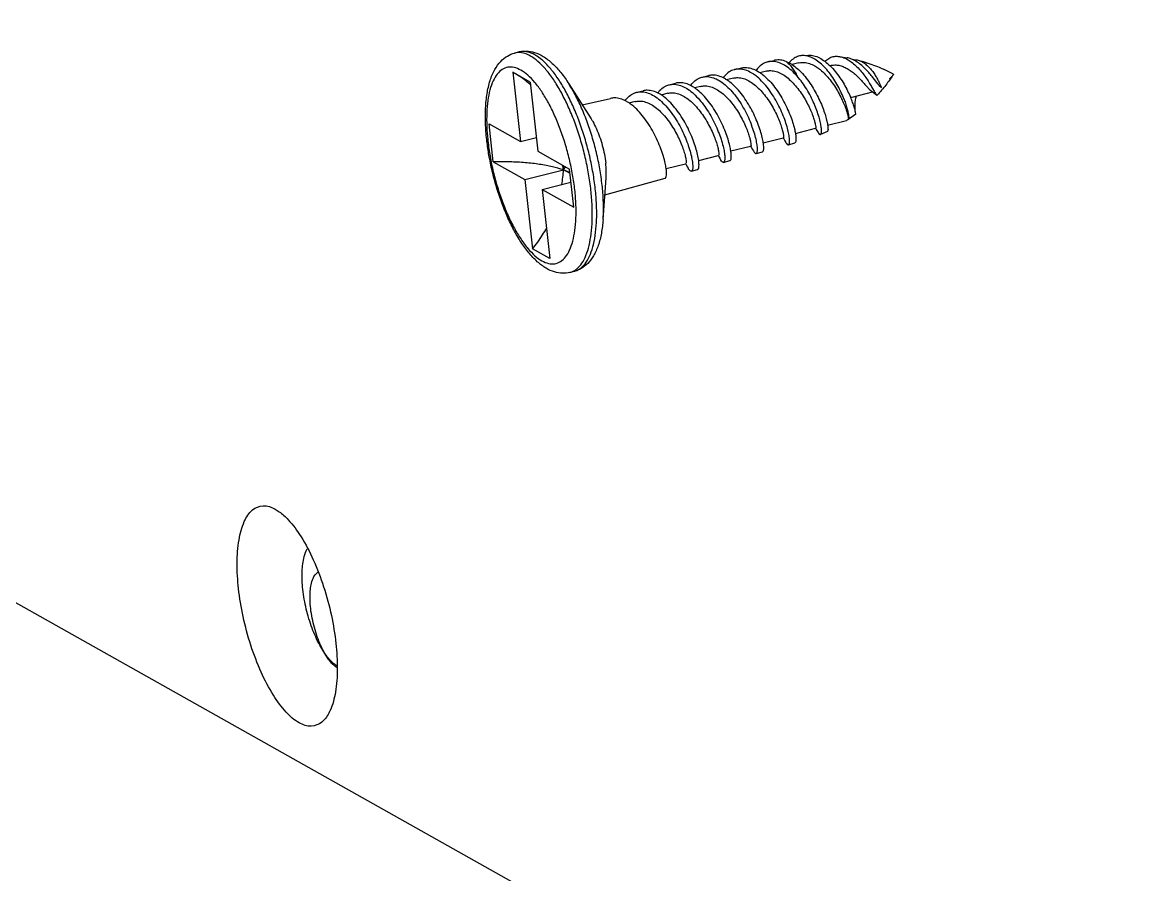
# Model space of a CAD drawing. Header units: millimetres. Extents: x 0 to 6709, y 0 to 2428.
# Drawn here: x 1195.85 to 1223.47, y 2046.23 to 2067.32 of the extents above; entities that cross this region are included whole.
import ezdxf

# ---------------------------------------------------------------- set-up
doc = ezdxf.new("R2010")
doc.units = ezdxf.units.MM
doc.layers.add('02___PRT_ALL_AXES', color=7, linetype='Continuous')

msp = doc.modelspace()

# ---------------------------------------------------------------- linework, layer by layer
at = {"color": 7, "linetype": 'Continuous'}
for p, q in [((1214.272782198686, 2066.114696693601), (1214.113607896763, 2066.074570715942)), ((1215.079730427302, 2066.318118890262), (1214.910912070505, 2066.275561759223)), ((1215.880609168447, 2066.255718402923), (1215.849111072939, 2066.247778103843)), ((1217.335704043364, 2066.080237331482), (1217.193009937082, 2066.155355812181)), ((1213.458125517101, 2065.942089180044), (1213.287423369302, 2065.899057168062)), ((1217.039514209022, 2065.791602950661), (1216.918498799541, 2065.948820139403)), ((1217.421136684281, 2066.040314109321), (1217.335704043364, 2066.080237331482)), ((1217.422311370779, 2066.039948067382), (1217.418567240596, 2066.034187012101)), ((1211.836516672441, 2065.566058517323), (1211.667226383639, 2065.523382417761)), ((1212.651177288486, 2065.738666983383), (1212.493023479825, 2065.698798262003)), ((1216.393678091504, 2065.474623566841), (1216.902110429984, 2065.602793404481)), ((1216.867895987359, 2065.627921705764), (1216.927768115523, 2065.583949489923)), ((1216.888146355801, 2065.711020983303), (1216.941106516586, 2065.615609599323)), ((1216.927768115523, 2065.583949489923), (1216.998510547057, 2065.525141550643)), ((1217.04568717356, 2065.783883834782), (1217.039514209022, 2065.791602950661)), ((1217.060409181207, 2065.765974025542), (1217.04568717356, 2065.783883834782)), ((1217.060813137725, 2065.766352094382), (1217.121899782121, 2065.707024925763)), ((1217.077014522643, 2065.812792598401), (1217.121899782121, 2065.707024925763)), ((1211.029568441279, 2065.362636320662), (1210.872721551526, 2065.323097057604)), ((1216.351275163864, 2065.479957264584), (1216.376819903222, 2065.473096562022)), ((1216.360453809468, 2065.461370639323), (1216.355034595, 2065.474070395481)), ((1216.376819903222, 2065.473096562022), (1216.39363642534, 2065.474791435441)), ((1216.480513157863, 2065.097827492904), (1216.475006620743, 2065.125002264562)), ((1216.487742282343, 2065.048801291743), (1216.480513157863, 2065.097827492904)), ((1215.790961516899, 2064.776374772844), (1216.254715100442, 2064.893281618022)), ((1216.289708710917, 2064.908879486244), (1216.254708539623, 2064.893307795261)), ((1216.303474677801, 2064.919299084404), (1216.289713310858, 2064.908872503784)), ((1214.197398473401, 2064.341898324043), (1214.686217985983, 2064.465123998343)), ((1214.686217985983, 2064.465123998343), (1214.702756484783, 2064.439268373144)), ((1214.992128590822, 2064.574998348062), (1215.487388763622, 2064.699847636084)), ((1207.355617526564, 2064.380530898543), (1207.351249742563, 2064.418833996942)), ((1207.376502369227, 2064.420733434341), (1207.380443476404, 2064.384053693124)), ((1213.392753575203, 2064.139056771382), (1213.879258639785, 2064.261699000062)), ((1213.879258639785, 2064.261699000062), (1213.897956230024, 2064.232425053022)), ((1212.597937626104, 2063.905935068462), (1213.077732912383, 2064.026885840023)), ((1213.077732912383, 2064.026885840023), (1213.089416193566, 2064.008276260784)), ((1211.793319039761, 2063.703100147743), (1212.270770124481, 2063.823459973064)), ((1212.270770124481, 2063.823459973064), (1212.284503089142, 2063.801555419463)), ((1203.446152866463, 2051.547117870981), (1203.355476494596, 2051.685881487283))]:
    msp.add_line(p, q, dxfattribs=at)
for points in [[(1216.47493739558, 2065.124987776404), (1216.47124919366, 2065.174710851961), (1216.470280054122, 2065.250736988961), (1216.475713904061, 2065.345284691664), (1216.490416930277, 2065.450014880982), (1216.503077877782, 2065.502201972444)], [(1214.702756484783, 2064.439268373144), (1214.73399551552, 2064.388529381402), (1214.756341218863, 2064.350923998143)], [(1215.487388763622, 2064.699847636084), (1215.507164555924, 2064.669566474902), (1215.539087893137, 2064.618731527042), (1215.55320633582, 2064.595545579003)], [(1213.897956230024, 2064.232425053022), (1213.930802080003, 2064.178865241423), (1213.954673386079, 2064.138454011601)], [(1213.089416193566, 2064.008276260784), (1213.119088364337, 2063.959286407022), (1213.140440594938, 2063.922832215263)], [(1212.284503089142, 2063.801555419463), (1212.31569971458, 2063.749857214501), (1212.338538210942, 2063.710647320862)]]:
    msp.add_lwpolyline(points, dxfattribs=at)
for points, start_tangent, end_tangent in [([(1207.351249742563, 2064.418833996942), (1207.321314816401, 2064.820254095803), (1207.323357867944, 2065.202369496161), (1207.359964792444, 2065.558491171521), (1207.435088645239, 2065.881107333502), (1207.551065045243, 2066.154597693301), (1207.696939173105, 2066.355885164741), (1207.861884647123, 2066.488600373021), (1208.040767931723, 2066.562568525822)], (-0.110090316153588, 0.9939215875959245), (0.9696641726926328, 0.2444409789628412)), ([(1209.93007230144, 2063.170634321643), (1209.872996012245, 2063.571996358643), (1209.790279936876, 2063.979512947724), (1209.683771821221, 2064.384080792381), (1209.555850756262, 2064.776662859644), (1209.409374394397, 2065.148489103543), (1209.247614776346, 2065.491253551361), (1209.074185252744, 2065.797299581383), (1208.892960286264, 2066.059790120664), (1208.707987727584, 2066.272862209122), (1208.523399554726, 2066.431756023923), (1208.343319338304, 2066.532921915061), (1208.171769780465, 2066.574099998823), (1208.040782107457, 2066.562511652684)], (-0.110090316496656, 0.9939215875579251), (-0.9703061065794958, -0.2418802586705668)), ([(1208.150073616083, 2066.590123207823), (1208.334765862901, 2066.610069175042), (1208.5348120465, 2066.576215689283), (1208.749975758926, 2066.478360761801), (1208.973974785143, 2066.307884094882), (1209.18735505434, 2066.077365201083), (1209.383913022919, 2065.801283383422)], (0.9696641724926085, 0.2444409797563106), (0.5365447712430045, -0.8438718554684664)), ([(1210.0393779858, 2063.198189003642), (1209.982301686448, 2063.599551101604), (1209.899585621237, 2064.007067627183), (1209.793077823082, 2064.411634392342), (1209.66515711626, 2064.804215662041), (1209.518681137941, 2065.176041326822), (1209.356921710381, 2065.518805812744), (1209.18348993634, 2065.824855866122), (1209.002264875884, 2066.087346222523), (1208.817292959824, 2066.300417345783), (1208.632704891099, 2066.459310954842), (1208.452625223321, 2066.560476515782), (1208.281075985522, 2066.601654645263), (1208.1500878858, 2066.590066365163)], (-0.1100903162877631, 0.9939215875810629), (-0.9703061458944071, -0.241880100958185)), ([(1214.763483739503, 2066.353556444483), (1214.62285437382, 2066.389500708383), (1214.487253275963, 2066.385341897803), (1214.470115106023, 2066.381729822222)], (-0.9321673941553015, 0.3620275531968731), (-0.9739331231798215, -0.2268353402210483)), ([(1215.145247271119, 2066.498042655381), (1215.04802652322, 2066.476712131622), (1214.933895722783, 2066.414564435243), (1214.834668618723, 2066.317234322563)], (-0.9957585466253038, -0.09200498259693783), (-0.6275222947470371, -0.7785985933685039)), ([(1215.303834022781, 2066.483278432943), (1215.172413617607, 2066.499639754044), (1215.145247271119, 2066.498042655381)], (-0.9664783447259896, 0.2567481434708168), (-0.9957585458225409, -0.09200499128514121)), ([(1216.198636830582, 2065.414885055381), (1216.12917642086, 2065.579609983741), (1216.043337598379, 2065.750597541182), (1215.942519291, 2065.919902277501), (1215.828796658405, 2066.079591135163), (1215.704807355958, 2066.222119082264), (1215.573655830101, 2066.340622634943), (1215.438789881898, 2066.429217448862), (1215.303834022781, 2066.483278432943)], (-0.358102334399078, 0.9336823432505998), (-0.9664783444105708, 0.25674814465815)), ([(1215.313220122882, 2066.509950302383), (1215.318667119858, 2066.510193906162), (1215.4504473008, 2066.495722581281), (1215.585953712545, 2066.444078452922), (1215.721529776159, 2066.358555657243), (1215.853537406483, 2066.243934761262), (1215.978533890042, 2066.106272443243), (1216.093446393259, 2065.952607066041), (1216.195694502205, 2065.790655675442), (1216.283307093037, 2065.628476182683), (1216.355034595, 2065.474070395481)], (0.9986846443480913, 0.0512735910906028), (0.3947518222794192, -0.9187877876893434)), ([(1215.721696517003, 2066.358859967022), (1215.767129324284, 2066.397929670444), (1215.871954255601, 2066.456803327143), (1215.985602108057, 2066.481650320884), (1216.071162104586, 2066.478555076883)], (0.7188819574545102, 0.6951321681855702), (0.9910916264782413, -0.1331817852587742)), ([(1216.071162104586, 2066.478555076883), (1216.103385949203, 2066.473091262562), (1216.223308279843, 2066.433682164343), (1216.255487092801, 2066.418262586343)], (0.9910916269221456, -0.1331817819553968), (0.8908240587778425, -0.4543484305052357)), ([(1216.255487092801, 2066.418262586343), (1216.344301687839, 2066.365505000722), (1216.461561783524, 2066.273483178162), (1216.569876524978, 2066.165824559343), (1216.667491221802, 2066.049419077142), (1216.754803096964, 2065.928615381743), (1216.828755920864, 2065.812976169282), (1216.888146355801, 2065.711020983303)], (0.890824055542665, -0.4543484368483279), (0.4898865779255311, -0.8717861783536217)), ([(1216.431878617079, 2066.390981825562), (1216.406681316703, 2066.402964979141), (1216.289972685505, 2066.442707701284), (1216.271508015803, 2066.446490980483)], (-0.8949127636388091, 0.4462411292970976), (-0.9832153629650517, 0.1824487600108636)), ([(1216.430606727323, 2066.392792147062), (1216.497262235361, 2066.394116269385), (1216.547529843747, 2066.385095657502)], (0.9902984237604506, 0.1389569426029778), (0.967777037010793, -0.2518086706898917)), ([(1216.918498799541, 2065.948820139403), (1216.911004326337, 2065.958345091143), (1216.829253298581, 2066.057700160402), (1216.73658400716, 2066.158566245183), (1216.632901948842, 2066.255186849501), (1216.521410261741, 2066.339137532503), (1216.431878617079, 2066.390981825562)], (-0.617158413459362, 0.786838924238197), (-0.8949127600105509, 0.4462411365733759)), ([(1216.547529843747, 2066.385095657502), (1216.589234131681, 2066.371580144783), (1216.679252051721, 2066.324874012644), (1216.767569238562, 2066.256492409504), (1216.849832972943, 2066.172378107321), (1216.922391186979, 2066.080489093743), (1216.985115564961, 2065.985649621243), (1217.03670884506, 2065.894549442761), (1217.077014522643, 2065.812792598401)], (0.9677770343938107, -0.2518086807477476), (0.4187876665324649, -0.9080841868242685)), ([(1209.531996384359, 2063.175349194104), (1209.477944772881, 2063.551439381721), (1209.398684349742, 2063.933569816341), (1209.296205812004, 2064.311936087803), (1209.173039439078, 2064.677188631362), (1209.032217914779, 2065.020335493962), (1208.877209520202, 2065.332925468223), (1208.711831948998, 2065.607259699844), (1208.540158957317, 2065.836580572161), (1208.366427950963, 2066.015232236701), (1208.194914773537, 2066.138825045142), (1208.029836302581, 2066.204323352044), (1207.875251958461, 2066.210113231242), (1207.734968246137, 2066.156043882942), (1207.612448859481, 2066.043444948882), (1207.510711702018, 2065.875089903322), (1207.43226248376, 2065.655125308962), (1207.379033339524, 2065.388968427003), (1207.352335300465, 2065.083171121403), (1207.352825782081, 2064.745292851261), (1207.376502369227, 2064.420733434341)], (-0.1100903163398171, 0.9939215875752971), (0.1035510930997141, -0.9946241355999031)), ([(1213.4959363127, 2066.155833482044), (1213.4776746398, 2066.151180006462), (1213.353366295583, 2066.094091906263), (1213.242744515302, 2065.997023291662), (1213.204058105506, 2065.949314276082)], (-0.9743809093064804, -0.2249040763949752), (-0.5962433914920521, -0.8028037232736627)), ([(1213.958065418921, 2066.037776608684), (1213.901300251784, 2066.073644685282), (1213.755152720858, 2066.140165095803), (1213.612727460882, 2066.166553478382), (1213.4959363127, 2066.155833482044)], (-0.8268050888100048, 0.5624885288767054), (-0.9743809091496671, -0.2249040770743566)), ([(1213.657076795602, 2066.193175891482), (1213.750413736185, 2066.204266885305), (1213.888131733542, 2066.185858855062), (1214.0300649117, 2066.128911597863), (1214.115570128046, 2066.077477466542)], (0.9743816362879264, 0.2249009267763547), (0.8288253556718838, -0.559507399232017)), ([(1214.312969273504, 2066.345289072142), (1214.205914692082, 2066.304684167324), (1214.09204119364, 2066.219997059581), (1214.018404975666, 2066.134502399484)], (-0.9738918192649821, -0.227012608391568), (-0.5894521338224714, -0.8078033064627398)), ([(1214.272790628938, 2066.114663132583), (1214.354777963062, 2066.126741289781), (1214.4819954785, 2066.114695278822), (1214.612894274361, 2066.068077983182), (1214.744099655845, 2065.989602844222), (1214.872232056421, 2065.883367008943), (1214.994054548364, 2065.754668991003), (1215.106613802543, 2065.609774355722), (1215.207368269564, 2065.455639777021), (1215.294298088078, 2065.299607627821), (1215.365991935041, 2065.149084497323), (1215.421707081421, 2065.011217719462), (1215.4614001237, 2064.892584055284), (1215.485727090543, 2064.798904044523), (1215.496013038982, 2064.734794495324), (1215.494192501604, 2064.703569754623), (1215.491707637384, 2064.703564745741)], (0.969862471191485, 0.2436530052643429), (-0.9920907008251864, 0.1255230709319642)), ([(1215.039092982546, 2065.986555624002), (1214.900088117045, 2066.127909969182), (1214.756199672281, 2066.239188763642), (1214.611146274301, 2066.315345413463), (1214.468688090843, 2066.352754236283), (1214.332473748081, 2066.349345688363), (1214.312969273504, 2066.345289072142)], (-0.6592528149473154, 0.7519213562494689), (-0.9738918190559307, -0.2270126092884057)), ([(1214.763483739503, 2066.353556444483), (1214.899940901183, 2066.283777074261), (1214.911453136223, 2066.276392428123)], (0.932167396827755, -0.3620275463157011), (0.837921592248539, -0.5457906239975852)), ([(1214.763483739503, 2066.353556444483), (1214.83400886896, 2066.291079597124), (1214.904531786082, 2066.207730795064), (1214.97342357108, 2066.105435205902), (1215.039092982546, 2065.986555624002)], (0.8053162588800903, -0.5928454462871209), (0.449487234470617, -0.8932867546582993)), ([(1214.911453136223, 2066.276392428123), (1215.035640291966, 2066.182164092321), (1215.167333455045, 2066.053049885224), (1215.291939659984, 2065.901811597403), (1215.406670601458, 2065.734647372423), (1215.509112268564, 2065.558369812861), (1215.597328117017, 2065.380140997364), (1215.669944809482, 2065.207179052202), (1215.726213891767, 2065.046447590583), (1215.766011830967, 2064.904460216443), (1215.789869763941, 2064.78697610038), (1215.791268714662, 2064.776413469741)], (0.8379215931301942, -0.5457906226440292), (0.1249844451448649, -0.9921587012528945)), ([(1215.079731097861, 2066.318116241044), (1215.087831389, 2066.320073112922), (1215.211921277981, 2066.329608239903), (1215.341715171302, 2066.303278488142), (1215.47385848842, 2066.242937539482), (1215.570152895781, 2066.179045343162)], (0.9695299087816496, 0.2449729698922848), (0.8002225258796717, -0.5997031841459224)), ([(1215.570152895781, 2066.179045343162), (1215.604901472465, 2066.151934917321), (1215.73145166132, 2066.034964412122), (1215.850323409862, 2065.897853586521), (1215.958677922639, 2065.747303763163), (1216.054147632641, 2065.590592136021), (1216.134939462421, 2065.435249218363), (1216.199912471924, 2065.288725940163), (1216.248626529939, 2065.1580651042), (1216.281359959519, 2065.049591686402), (1216.299095402844, 2064.968635602443), (1216.303474677801, 2064.919299084404)], (0.8002225271280246, -0.5997031824801651), (-0.04918623248208871, -0.9987896247630019)), ([(1215.880613692186, 2066.255700488302), (1215.913891977166, 2066.262606181881), (1216.017047798277, 2066.266416133623), (1216.121918015264, 2066.246348845843), (1216.225996062125, 2066.205468328162), (1216.326955596045, 2066.147684209544), (1216.422759074741, 2066.077513537082), (1216.511747121296, 2065.999821022922), (1216.592704708937, 2065.919551823545), (1216.664901501297, 2065.841471052601), (1216.728105040123, 2065.769923413123), (1216.782566947959, 2065.708624996221), (1216.828983786801, 2065.660497302282), (1216.867897610422, 2065.627924040024)], (0.9695445175767811, 0.2449151453806131), (0.8208790152009569, -0.5711021295729053)), ([(1212.495143683862, 2065.701954946062), (1212.416076478521, 2065.749726506603), (1212.272492401958, 2065.808567216962), (1212.133040305964, 2065.828338559184), (1212.03556515166, 2065.817165376042)], (-0.8301339202042947, 0.5575640541913097), (-0.974441814811035, -0.2246400443994279)), ([(1212.396152528019, 2065.758798627141), (1212.426727186199, 2065.797630045541), (1212.533061299162, 2065.896851137422), (1212.655107928318, 2065.959151797682), (1212.691460062882, 2065.969259941043)], (0.592055488296452, 0.8058972011231021), (0.9744373601188487, 0.2246593670528984)), ([(1212.691460062882, 2065.969259941043), (1212.788209460444, 2065.980401793282), (1212.926619234424, 2065.961002266422), (1213.069110709659, 2065.902989938962), (1213.214940204643, 2065.807009681341), (1213.357827902096, 2065.678024874542), (1213.491740189523, 2065.524682156081), (1213.616060982278, 2065.351334943723), (1213.7299384101, 2065.161557459422), (1213.828660846639, 2064.966113557703), (1213.909003114206, 2064.776651602362)], (0.9744373595531874, 0.2246593695063978), (0.3601821379777931, -0.9328820008349106)), ([(1213.289394074027, 2065.902124972441), (1213.227012745899, 2065.938862013521), (1213.083428989384, 2065.997448017763), (1212.944097685622, 2066.016806137543), (1212.848430808126, 2066.005661290641)], (-0.8413598646667868, 0.5404753261046116), (-0.9743877136536356, -0.2248745950098422)), ([(1214.063979489541, 2064.816796703682), (1213.983063502021, 2065.007107671801), (1213.885556800918, 2065.199774215602), (1213.772592594543, 2065.387977852402), (1213.647309073205, 2065.562583952264), (1213.512514432959, 2065.716597718403), (1213.3713964043, 2065.843726935824), (1213.289394074027, 2065.902124972441)], (-0.3608658771107953, 0.9326177237952625), (-0.8413598642947528, 0.5404753266837584)), ([(1213.458126746462, 2065.942084295622), (1213.572569692582, 2065.954484687381), (1213.704513218379, 2065.932454358062), (1213.83946071582, 2065.874713592164), (1213.973837216183, 2065.784498314122), (1214.104101669903, 2065.666469329961), (1214.226903100703, 2065.526503201463), (1214.339228004328, 2065.371429978462), (1214.438532481859, 2065.208729511382), (1214.522853334305, 2065.046199813582), (1214.5908932541, 2064.891612220801), (1214.642076443577, 2064.752368554664), (1214.676572234379, 2064.635175451482), (1214.695285788521, 2064.545750143921), (1214.6998163408, 2064.488570654521), (1214.692384920558, 2064.466681264723), (1214.692237013822, 2064.466649545202)], (0.96983978689367, 0.2437432824880321), (-0.9824259087626809, -0.186652976916578)), ([(1214.818661150102, 2064.296141692163), (1214.83503097512, 2064.309001785823), (1214.847160605424, 2064.364397478943), (1214.844183745745, 2064.457644582264), (1214.824108690643, 2064.584486040541), (1214.785634106682, 2064.739300394362), (1214.728205748086, 2064.915322600104), (1214.652029725681, 2065.104945784482), (1214.558070535904, 2065.300001800262), (1214.448018266799, 2065.492085236263), (1214.324217219002, 2065.672906048103), (1214.189559375541, 2065.834639516863), (1214.047371735107, 2065.970227079062), (1213.958065418921, 2066.037776608684)], (0.9211242983998569, 0.3892685793862276), (-0.8268050892152204, 0.5624885282810765)), ([(1214.115570128046, 2066.077477466542), (1214.172714923583, 2066.036124305663), (1214.312533366321, 2065.911580831103), (1214.446083807883, 2065.760590609842), (1214.570193285342, 2065.589454376041), (1214.682053038765, 2065.405233449083), (1214.779307083527, 2065.215517445482), (1214.860166535722, 2065.028105539383), (1214.92348632018, 2064.850680009042), (1214.968796783281, 2064.690525145203), (1214.992972322938, 2064.575140565203)], (0.8288253565991944, -0.5595073978583466), (0.1662110618403848, -0.9860902001956474)), ([(1215.611937414704, 2064.547667241943), (1215.628652987065, 2064.569767223144), (1215.637050348983, 2064.627276041323), (1215.632164758042, 2064.716881216442), (1215.612352831698, 2064.835059560222), (1215.576521834025, 2064.977186718183), (1215.524172624524, 2065.137718807584), (1215.455427339106, 2065.310382625321), (1215.370993060425, 2065.488490356482), (1215.272162122704, 2065.665108664662), (1215.160764771202, 2065.833331292402), (1215.039092982546, 2065.986555624002)], (0.9030264986580959, 0.4295848492688027), (-0.659252814923086, 0.7519213562707122)), ([(1217.418565157803, 2066.034188368463), (1217.402650434744, 2066.010487077285), (1217.378208802141, 2065.978926835603), (1217.347920595, 2065.949013113363), (1217.311789140718, 2065.924995569321)], (-0.5461848689679987, -0.8376646637589593), (-0.8905882646975454, -0.4548104470908896)), ([(1210.208240111884, 2063.295511646184), (1210.151008539784, 2063.693633890322), (1210.067174917758, 2064.097689411901), (1209.958803920382, 2064.497727575503), (1209.828563106444, 2064.883901281184), (1209.679660511183, 2065.246698396584), (1209.515760605305, 2065.577190062242), (1209.383917699068, 2065.801286357764)], (-0.1100903161071342, 0.9939215876010699), (-0.5366576124512491, 0.8438000989559821)), ([(1210.773898736721, 2065.383123475523), (1210.801150841218, 2065.417798628421), (1210.909334765065, 2065.519559539964), (1211.033610625223, 2065.583166207261), (1211.069893753063, 2065.593238229283)], (0.5944100982986643, 0.8041620701329877), (0.974454803863413, 0.224583693146937)), ([(1211.069893753063, 2065.593238229283), (1211.169164471461, 2065.604454859124), (1211.31007559172, 2065.583949538184), (1211.455355125903, 2065.523671327523), (1211.603942938965, 2065.424350124082), (1211.749396785724, 2065.291178660682), (1211.885549853521, 2065.133117810943), (1212.012003380137, 2064.954302976803), (1212.127641320063, 2064.758656113843), (1212.22765139182, 2064.557279018503), (1212.308775344385, 2064.362128382643)], (0.9744548045217692, 0.2245836902903693), (0.3533268535676419, -0.9354999382939532)), ([(1211.669174657627, 2065.526429058862), (1211.612658959124, 2065.559855484262), (1211.468323530238, 2065.619985074443), (1211.326713742341, 2065.640863452803), (1211.22687241548, 2065.629640031002)], (-0.8424690493872758, 0.5387447455191559), (-0.974422411320546, -0.2247241961077021)), ([(1211.581783542084, 2065.573559665641), (1211.607842453641, 2065.606444618923), (1211.715214829697, 2065.706944085185), (1211.838462121939, 2065.769824464884), (1211.874436561042, 2065.779802550083)], (0.5985322292449257, 0.8010987270961677), (0.974449472305404, 0.2246068251939819)), ([(1211.836523901287, 2065.566029698482), (1211.932519845943, 2065.578616378923), (1212.066470515305, 2065.561349486863), (1212.204117044677, 2065.506685179123), (1212.341763904262, 2065.417724653464), (1212.475724238322, 2065.299075002524), (1212.602482547163, 2065.156642386703), (1212.71884938326, 2064.997368359302), (1212.822101325599, 2064.828921147302), (1212.910100034542, 2064.659355563143), (1212.981385233603, 2064.496756693523), (1213.035237523663, 2064.348883067503), (1213.071708375277, 2064.222825105242), (1213.091616024061, 2064.124693848622), (1213.096507545904, 2064.059353631321), (1213.088588859684, 2064.030210435862), (1213.086279359597, 2064.03011145968)], (0.9699379126296327, 0.2433525131238035), (-0.9942252879741118, 0.1073129850148361)), ([(1211.874436561042, 2065.779802550083), (1211.972824444021, 2065.790981679364), (1212.112456374563, 2065.770931338464), (1212.256397036641, 2065.711667911142), (1212.403605012487, 2065.613919384263), (1212.547720406242, 2065.482802714821), (1212.682652640827, 2065.327147730222), (1212.808024483043, 2065.151031861982), (1212.922738889117, 2064.958338886941), (1213.022047539883, 2064.759999964341), (1213.102727198182, 2064.567793780303)], (0.9744494721329551, 0.2246068259421455), (0.3566821574670412, -0.9342257963386885)), ([(1213.261742226861, 2064.608985054281), (1213.181038636679, 2064.800847436623), (1213.081745467223, 2064.998767419242), (1212.967117494803, 2065.190950141303), (1212.841915685263, 2065.366497463563), (1212.707010806482, 2065.521800660703), (1212.563031752304, 2065.652462489803), (1212.495143683862, 2065.701954946062)], (-0.3573649295410979, 0.9339648318507964), (-0.8301339206631626, 0.5575640535081204)), ([(1212.651186363904, 2065.738630851883), (1212.735252334963, 2065.750836423103), (1212.865258003325, 2065.737721188982), (1212.999078030321, 2065.688732125162), (1213.133210121721, 2065.606686277062), (1213.264146857562, 2065.495836773083), (1213.388528813522, 2065.361683663183), (1213.503290857299, 2065.210730807863), (1213.605795214143, 2065.050199518564), (1213.693945586487, 2064.887711593603), (1213.766277329045, 2064.730955625682), (1213.822019856621, 2064.587351218963), (1213.861128561739, 2064.463725766444), (1213.884285007685, 2064.366017861783), (1213.892865379146, 2064.299020258921), (1213.888878711981, 2064.266173464064), (1213.88548533548, 2064.265919657104)], (0.9698769181931639, 0.2435954916580575), (-0.9974008191210859, 0.07205280019948393)), ([(1216.941106516586, 2065.615609599323), (1216.971962240999, 2065.560986713903), (1216.997288123801, 2065.526261677942), (1216.998657160942, 2065.525377346461)], (0.5060653828686401, -0.8624951178192354), (0.8492374835643512, -0.5280110761236818)), ([(1217.121899782121, 2065.707024925763), (1217.09795589046, 2065.725605107042), (1217.070747796542, 2065.753946993462), (1217.060409181207, 2065.765974025542)], (-0.8570765355852454, 0.5151891032904263), (-0.6441531437914125, 0.7648965468242355)), ([(1210.874897323143, 2065.326352278422), (1210.802325550585, 2065.370402855802), (1210.655952668321, 2065.431511842044), (1210.513999553704, 2065.452390802062), (1210.413998879945, 2065.441143679524)], (-0.8313866911434323, 0.5556943132600651), (-0.97445927021859, -0.224564313026476)), ([(1211.66151445704, 2064.194461834564), (1211.58002950698, 2064.392010146603), (1211.479449438908, 2064.595861135904), (1211.363061650338, 2064.793912324762), (1211.235727373643, 2064.974927632022), (1211.098583081004, 2065.134947400882), (1210.952038896061, 2065.269796153281), (1210.874897323143, 2065.326352278422)], (-0.3506560555716525, 0.9365043142938158), (-0.8313866918759469, 0.5556943121641337)), ([(1211.029578172021, 2065.362597575502), (1211.115747100522, 2065.374929021502), (1211.248542458497, 2065.360734338181), (1211.385284300837, 2065.309363833863), (1211.522342698301, 2065.223738587281), (1211.656082400341, 2065.108268081622), (1211.783021549565, 2064.968654228263), (1211.899983299381, 2064.811639426722), (1212.004233791924, 2064.644709791062), (1212.093600453425, 2064.475766616122), (1212.166565511967, 2064.312780477783), (1212.22233071158, 2064.163443131041), (1212.26085046182, 2064.034832392583), (1212.282832048544, 2063.933104630582), (1212.289702979682, 2063.863228194261), (1212.283546964567, 2063.828769342683), (1212.279284392441, 2063.828210723024)], (0.9698917057875611, 0.2435366071959103), (-0.9996221733532754, 0.02748655199318872)), ([(1212.463751717181, 2064.402273483962), (1212.382074268143, 2064.598255568504), (1212.28218335032, 2064.798846681162), (1212.167713647848, 2064.992193028022), (1212.042167683541, 2065.169671918682), (1211.905310555683, 2065.328495685362), (1211.760064658718, 2065.461328975702), (1211.669174657627, 2065.526429058862)], (-0.3539748530245598, 0.9352549403377891), (-0.8424690486758952, 0.5387447466315862)), ([(1216.198636830582, 2065.414885055381), (1216.243491330659, 2065.287960356223), (1216.277045002442, 2065.172754289963), (1216.298845565901, 2065.075149448343), (1216.309513090922, 2064.999424570584), (1216.310532337042, 2064.947477110341), (1216.303474677801, 2064.919299084404)], (0.3581023338339586, -0.9336823434673445), (-0.5567461684359427, -0.8306826734270415)), ([(1216.475006620743, 2065.125002264562), (1216.473084135383, 2065.133848099042), (1216.448307867942, 2065.222858858282), (1216.408960252965, 2065.338957533881), (1216.360453809468, 2065.461370639323)], (-0.2048688814177003, 0.9787894264992141), (-0.3902085313296222, 0.9207265077522094)), ([(1216.998657160942, 2065.525377346461), (1217.014995822699, 2065.520903553021), (1217.019169944406, 2065.523211953283)], (0.8492374633052642, -0.5280111087078), (0.7496069790165384, 0.6618832049611919)), ([(1214.022516232364, 2064.077555601521), (1214.025112574645, 2064.078161620124), (1214.0458979509, 2064.110107367762), (1214.053094601486, 2064.181629175442), (1214.044360554946, 2064.289408804942), (1214.017982703199, 2064.428693161883), (1213.9729511321, 2064.593457432302), (1213.909003114206, 2064.776651602362)], (0.988790102731236, 0.1493121989013351), (-0.3601821393839649, 0.9328820002919931)), ([(1214.197857911147, 2064.341964582483), (1214.172795149485, 2064.470520281682), (1214.127675067002, 2064.634851985022), (1214.063979489541, 2064.816796703682)], (-0.1427411852927384, 0.9897600487093952), (-0.3608658742860591, 0.9326177248882621)), ([(1215.791268714662, 2064.776413469741), (1215.798953677704, 2064.698767915103), (1215.795017744496, 2064.643420611523), (1215.783289594221, 2064.624451632442)], (0.1249844505588716, -0.99215870057088), (-0.8442120200740313, -0.5360093890619114)), ([(1213.102727198182, 2064.567793780303), (1213.165542983146, 2064.385999612521), (1213.210686334563, 2064.219207647404), (1213.2371322583, 2064.077863627321), (1213.245919520379, 2063.969460961222), (1213.239229089262, 2063.895383476662), (1213.21874329584, 2063.859090745083), (1213.213229016803, 2063.857706170762)], (0.3566821587446378, -0.9342257958509094), (-0.9930808096241863, -0.1174329832550067)), ([(1213.393525224661, 2064.139173326903), (1213.36945791948, 2064.262435262241), (1213.324325586576, 2064.428380772362), (1213.261742226861, 2064.608985054281)], (-0.1493543226778855, 0.9887837409147817), (-0.3573649309914942, 0.9339648312958281)), ([(1214.992972322938, 2064.575140565203), (1214.996310840522, 2064.55429004556), (1215.006932516002, 2064.447691787844), (1215.002219314863, 2064.375284165322), (1214.984314804062, 2064.340309714062), (1214.978878373485, 2064.338968037802)], (0.1662110585140862, -0.9860902007563138), (-0.9945718813666291, -0.1040517793929733)), ([(1215.553013811442, 2064.595437032101), (1215.580926033997, 2064.558958659543), (1215.609099851166, 2064.546660492622), (1215.611937414704, 2064.547667241943)], (0.4909015764438131, -0.8712150378896012), (0.9030265050028353, 0.4295848359315823)), ([(1209.409637416482, 2061.132449160024), (1209.228128584678, 2061.112417300163), (1209.031824738022, 2061.144261836422), (1208.821916648821, 2061.236966974862), (1208.603511370625, 2061.398540857963), (1208.393069998261, 2061.619785680901), (1208.1985816674, 2061.885918664004), (1208.02035988516, 2062.188594502644), (1207.858656616999, 2062.521777049384), (1207.714617466425, 2062.879516318664), (1207.590025018124, 2063.255116746021), (1207.486736644563, 2063.641665190604), (1207.406588313622, 2064.031938700124), (1207.355617526564, 2064.380530898543)], (-0.9696641725799467, -0.244440979409851), (-0.1164936983779129, 0.9931914308119235)), ([(1207.380443476404, 2064.384053693124), (1207.434495087882, 2064.007963508044), (1207.513755511021, 2063.625833070882), (1207.616234048759, 2063.247466799423), (1207.739400421678, 2062.882214255862), (1207.880221945985, 2062.539067393262), (1208.035230340561, 2062.226477419001), (1208.200607911765, 2061.952143187384), (1208.372280903446, 2061.722822315063), (1208.5460119098, 2061.544170650523), (1208.717525087226, 2061.420577842082), (1208.882603558182, 2061.355079535182), (1209.037187902302, 2061.349289655982), (1209.177471614619, 2061.403359004284), (1209.299990998743, 2061.515957938342), (1209.401728158746, 2061.684312983902), (1209.480177377003, 2061.904277578262), (1209.533406521239, 2062.17043446022), (1209.560104557758, 2062.476231765821), (1209.559614078682, 2062.814110035963), (1209.531996384359, 2063.175349194104)], (0.1100903160708325, -0.993921587605091), (-0.1100903160708325, 0.993921587605091)), ([(1211.793882233958, 2063.703175735602), (1211.769533816821, 2063.836729519802), (1211.724542136422, 2064.008020462463), (1211.66151445704, 2064.194461834564)], (-0.1330190835187968, 0.9911134765604893), (-0.3506560562436741, 0.9365043140421904)), ([(1212.308775344385, 2064.362128382643), (1212.371647133806, 2064.177971031882), (1212.416699426221, 2064.008800316122), (1212.442860936005, 2063.865224042442), (1212.451147078938, 2063.754826742284), (1212.443755899921, 2063.679498630303), (1212.422357652141, 2063.642175659481), (1212.416381154058, 2063.640623394364)], (0.3533268533656634, -0.9354999383702379), (-0.9922381036680581, -0.1243525055204604)), ([(1212.597999909443, 2063.905943117721), (1212.597848073319, 2063.907113336363), (1212.57152439216, 2064.050567588441), (1212.526801903501, 2064.217955338501), (1212.463751717181, 2064.402273483962)], (-0.1281864175060664, 0.9917500906815993), (-0.3539748509988839, 0.9352549411044658)), ([(1214.178029017597, 2064.120068295264), (1214.181214307145, 2064.12079943426), (1214.201558178059, 2064.153646699022), (1214.208222741823, 2064.225773793783), (1214.199145246641, 2064.332766493182), (1214.197857911147, 2064.341964582483)], (0.9913349044986227, 0.1313586964106558), (-0.1427411865077139, 0.9897600485341738)), ([(1214.756535406946, 2064.351040071064), (1214.776367183383, 2064.321036262641), (1214.810396653041, 2064.294187540623), (1214.818661150102, 2064.296141692163)], (0.5130715085847899, -0.8583458668150782), (0.9211242982823182, 0.3892685796643582)), ([(1212.571944025565, 2063.682989095762), (1212.577801618625, 2063.684512188982), (1212.598869928022, 2063.721023058302), (1212.606284469964, 2063.796114122242), (1212.597999909443, 2063.905943117721)], (0.9921924082973801, 0.1247165783568687), (-0.1281864154952849, 0.9917500909414985)), ([(1213.213229016803, 2063.857706170762), (1213.187321801664, 2063.863914728323), (1213.148997860024, 2063.908701745684), (1213.141030621702, 2063.923153979924)], (-0.9930808096255153, -0.117432983243769), (-0.4787731685550202, 0.8779386385572663)), ([(1213.372817216799, 2063.901291351563), (1213.378628947621, 2063.902769486782), (1213.398727693306, 2063.939350173083), (1213.405092062081, 2064.013179611404), (1213.396060901579, 2064.121540497044), (1213.393525224661, 2064.139173326903)], (0.9933051667243642, 0.1155198933460511), (-0.1493543233015242, 0.988783740820582)), ([(1213.954679558281, 2064.138457184061), (1213.993622698583, 2064.087541301644), (1214.022516232364, 2064.077555601521)], (0.4569388933543039, -0.889498087541589), (0.9887901028236202, 0.1493121982895391)), ([(1211.766762913039, 2063.463597477141), (1211.772925938561, 2063.465224552883), (1211.795165375924, 2063.503139143044), (1211.803220165502, 2063.579497341861), (1211.795414234957, 2063.691328987643), (1211.793882233958, 2063.703175735602)], (0.991527537335558, 0.1298966616402582), (-0.1330190881649222, 0.9911134759369246)), ([(1212.416381154058, 2063.640623394364), (1212.389792007338, 2063.646540880623), (1212.350098274184, 2063.691691344044), (1212.339208306121, 2063.711018371681)], (-0.9922381049935788, -0.1243524949438154), (-0.4844197273862857, 0.8748357147024787)), ([(1209.511511678067, 2061.173286563742), (1209.581089931083, 2061.220843468884), (1209.705238765842, 2061.359715223143), (1209.807495150098, 2061.554160132702), (1209.885574910122, 2061.799834706122), (1209.937733866007, 2062.091250988924), (1209.962806851161, 2062.421898887442), (1209.96023383624, 2062.784392518564), (1209.93007230144, 2063.170634321643)], (0.8723789532772331, 0.4888301973885401), (-0.1100903162041672, 0.9939215875903223)), ([(1209.518928922562, 2061.160060707543), (1209.54712685448, 2061.168201567563), (1209.690395800864, 2061.248398305823), (1209.814545280782, 2061.387271126881), (1209.916801405963, 2061.581716211704), (1209.994880983098, 2061.827390985783), (1210.047039641797, 2062.118806412604), (1210.072112535521, 2062.449453559282), (1210.0695395206, 2062.811947159922), (1210.0393779858, 2063.198189003642)], (0.9703060870188617, 0.2418803371383161), (-0.110090316514304, 0.9939215875559704)), ([(1210.231399072423, 2062.439477269862), (1210.237949991498, 2062.555891233123), (1210.237460434438, 2062.913125573265), (1210.208240111884, 2063.295511646184)], (0.07229940401335197, 0.9973829736762676), (-0.1100903149521903, 0.9939215877289956)), ([(1210.231384701104, 2062.439478311262), (1210.189050150266, 2062.102441405963), (1210.110256474983, 2061.798120985903), (1209.993818861783, 2061.542194553382), (1209.850984232538, 2061.354506379103), (1209.691256426524, 2061.230131771361), (1209.518943100842, 2061.160003842024)], (-0.07238760984046408, -0.9973765757935089), (-0.9696641725008934, -0.2444409797234454)), ([(1209.409623248359, 2061.132506033162), (1209.437822175963, 2061.140647215763), (1209.511511678067, 2061.173286563742)], (0.9703061026658214, 0.2418802743703273), (0.8723789503366013, 0.4888302026364673)), ([(1201.2080474392, 2053.305688331482), (1201.172919891987, 2053.941452995941), (1201.219344063802, 2054.512931210364), (1201.349990660523, 2054.967047576702), (1201.555233338682, 2055.253963708483), (1201.816997105221, 2055.356126895062), (1202.116812710826, 2055.272950398983), (1202.215073319488, 2055.210898651103)], (-0.1100902397565805, 0.993921596057928), (0.8143906964400667, -0.5803169767910149)), ([(1202.215073319488, 2055.210898651103), (1202.436173606265, 2055.012124654442), (1202.756101947861, 2054.587868063281), (1203.056097591203, 2054.022537906163), (1203.313338717564, 2053.353445769621), (1203.504859607064, 2052.641076274882), (1203.617786696422, 2051.951939288923)], (0.8143906964441879, -0.5803169767852312), (0.1100903167546982, -0.9939215875293433)), ([(1202.800351110063, 2053.286828844182), (1202.782325428563, 2053.734332368784), (1202.833487515725, 2054.100403991222), (1202.906575362942, 2054.289463049223)], (-0.1100902401015195, 0.9939215960197212), (0.5100025012515546, 0.8601729179166001)), ([(1203.052612581663, 2053.560327725683), (1203.173129706645, 2053.713388697182)], (0.4144906908356069, 0.9100535518367155), (0.8544279374211255, 0.5195699180613533)), ([(1202.993585605481, 2052.812268264224), (1202.981957165446, 2053.240021559082), (1203.052612581663, 2053.560327725683)], (-0.1126482704984264, 0.9936349264965042), (0.4144906879904147, 0.9100535531325795)), ([(1203.462721713187, 2050.262127713002), (1203.270600796941, 2050.003663911923), (1203.008837030402, 2049.901500725344), (1202.709021427343, 2049.98467722142), (1202.389660529365, 2050.245502963422), (1202.069732187761, 2050.669759554583), (1201.769736544427, 2051.235089711703), (1201.512495418066, 2051.904181848242), (1201.320974528566, 2052.616551342981), (1201.2080474392, 2053.305688331482)], (-0.4296899502015457, -0.902976492881068), (-0.1100903166564753, 0.9939215875402231)), ([(1203.219476563406, 2051.905787892782), (1203.030090945221, 2052.325536110942), (1202.885654233841, 2052.801498059702), (1202.800351110063, 2053.286828844182)], (-0.4807713325025489, 0.8768460103368914), (-0.1100903170335425, 0.9939215874984577)), ([(1203.24443012284, 2051.897301940744), (1203.085670602924, 2052.341193704722), (1202.993585605481, 2052.812268264224)], (-0.4179261692915027, 0.9084809943093639), (-0.112648268047297, 0.9936349267743886)), ([(1203.435207630546, 2051.583472497281), (1203.219476563406, 2051.905787892782)], (-0.6389790006045796, 0.7692241784982924), (-0.4807713344773138, 0.8768460092541353)), ([(1203.355476494596, 2051.685881487283), (1203.24443012284, 2051.897301940744)], (-0.5127389329129242, 0.8585445746583668), (-0.4179261708996505, 0.9084809935695718)), ([(1203.617786696422, 2051.951939288923), (1203.652914243643, 2051.316174621921), (1203.60649007436, 2050.744696410042), (1203.475843477647, 2050.290580041161), (1203.462721713187, 2050.262127713002)], (0.1100902396655478, -0.9939215960680109), (-0.429689950451405, -0.9029764927621701)), ([(1203.647399469302, 2051.394937286343), (1203.435207630546, 2051.583472497281)], (-0.8703831399593238, 0.4923750498091349), (-0.6389790034218777, 0.7692241761580196)), ([(1203.649113372399, 2051.349334230483), (1203.446152866463, 2051.547117870981)], (-0.8813101355050184, 0.4725383000944224), (-0.5811308729240369, 0.813810118230627))]:
    msp.add_spline(points, degree=3, dxfattribs=dict(at, start_tangent=start_tangent, end_tangent=end_tangent))
at = {"layer": '02___PRT_ALL_AXES', "color": 7, "linetype": 'Continuous'}
for p, q in [((1237.395353128961, 2029.525067747021), (1168.244442652803, 2068.372830414562)), ((1208.040767931723, 2066.562568525822), (1208.150073616083, 2066.590123207823)), ((1214.31296768092, 2066.345305089384), (1214.470011517203, 2066.381721544363)), ((1215.145244385678, 2066.498074941323), (1215.313219945079, 2066.509954937885)), ((1216.071163849557, 2066.478567332382), (1216.271509133405, 2066.446496858043)), ((1213.495935639601, 2066.155845821362), (1213.657072010241, 2066.193211281303)), ((1207.999049396925, 2066.085543122243), (1208.188803645304, 2064.372396594265)), ((1208.42935997902, 2065.843802221423), (1207.999049396925, 2066.085543122243)), ((1208.42935997902, 2065.843802221423), (1208.619114227405, 2064.130655693441)), ((1212.691392069626, 2065.969282470844), (1212.848435905902, 2066.005698923283)), ((1209.383913022919, 2065.801283383422), (1209.937405477025, 2064.930756394482)), ((1211.069816460864, 2065.593259849762), (1211.22686029714, 2065.629676304743)), ((1211.874360028299, 2065.779823200282), (1212.035496398939, 2065.817188662764)), ((1209.715807944603, 2065.279282611322), (1210.413920787645, 2065.441166041683)), ((1216.486897353885, 2065.047355330702), (1216.289713308326, 2064.908872503784)), ((1207.512119095701, 2063.867615256862), (1207.40759710764, 2064.811264657343)), ((1207.40759710764, 2064.811264657343), (1208.188803645304, 2064.372396594265)), ((1208.188803645304, 2064.372396594265), (1208.581376637137, 2064.471359645004)), ((1215.783498687024, 2064.624122684663), (1215.61197846872, 2064.547581148643)), ((1214.819398070141, 2064.294396051762), (1214.978991342528, 2064.337882777083)), ((1208.619114227405, 2064.130655693441), (1209.400320765062, 2063.691787630361)), ((1213.213351241606, 2063.856772863004), (1213.372944511446, 2063.900259588323)), ((1214.022559094863, 2064.077269622923), (1214.178099025079, 2064.119651872423)), ((1207.512119095701, 2063.867615256862), (1208.293325633358, 2063.428747193782)), ((1208.293325633358, 2063.428747193782), (1209.250554473279, 2063.670053371063)), ((1209.250554473279, 2063.670053371063), (1209.238049794201, 2063.782948601203)), ((1209.250554473279, 2063.670053371063), (1209.253981189818, 2063.776050542861)), ((1209.250554473279, 2063.670053371063), (1209.299686026019, 2063.748294134062)), ((1209.41282544414, 2063.578892400223), (1209.250554473279, 2063.670053371063)), ((1209.410310849222, 2063.606186051504), (1209.250554473279, 2063.670053371063)), ((1209.504842753124, 2062.748138229883), (1209.400320765062, 2063.691787630361)), ((1212.416512266327, 2063.639646434163), (1212.572052194004, 2063.682028686204)), ((1208.293325633358, 2063.428747193782), (1208.483079881744, 2061.715600665804)), ((1208.72363621546, 2063.187006292963), (1209.436332115447, 2063.366668580324)), ((1210.231384701104, 2062.439478311262), (1210.306058796102, 2063.468358730002)), ((1210.27616210202, 2063.056433762642), (1211.766897682902, 2063.462636399561)), ((1208.72363621546, 2063.187006292963), (1208.913390463838, 2061.473859764981)), ((1208.72363621546, 2063.187006292963), (1209.504842753124, 2062.748138229883)), ((1208.913390463838, 2061.473859764981), (1208.483079881744, 2061.715600665804)), ((1209.409637416482, 2061.132449160024), (1209.518943100842, 2061.160003842024))]:
    msp.add_line(p, q, dxfattribs=at)
for points, start_tangent, end_tangent in [([(1216.547528876001, 2066.385091451262), (1216.742540159839, 2066.329048449303), (1217.111853378543, 2066.191563545202), (1217.193010320619, 2066.155356716423)], (0.9678551283945761, -0.2515083506373469), (0.9083474345108924, -0.4182163772707621)), ([(1208.44341652444, 2065.769340523764), (1208.312119395626, 2065.880236758663), (1208.030741380784, 2066.068014762583)], (-0.7391010739033861, 0.6735945386913864), (-0.871127086155414, 0.4910576338540904)), ([(1217.418567248222, 2066.034187014642), (1217.254088781143, 2065.801967070143), (1217.046255328381, 2065.553865719761), (1217.018598073564, 2065.523858883662)], (-0.5457325527270078, -0.8379594148251237), (-0.681576023242531, -0.7317473092132946)), ([(1209.937419739124, 2064.930765459741), (1209.976118673659, 2064.866596952061), (1210.066056068086, 2064.689511334682), (1210.145812644661, 2064.490491237422), (1210.212323398105, 2064.277184887302), (1210.263032361961, 2064.057789527264), (1210.29599081522, 2063.840736402821)], (0.5364833085767499, -0.8439109310931716), (0.1100903156438384, -0.9939215876523864)), ([(1209.250554473279, 2063.670053371063), (1208.978463356297, 2063.747771442704), (1208.661507167768, 2063.807433690663), (1208.306387984683, 2063.847783863963), (1207.920561182045, 2063.867983488284), (1207.512119095701, 2063.867615256862)], (-0.9443948767852499, 0.328813498357006), (-0.9996718252949516, -0.02561721513865102)), ([(1209.211700520007, 2063.308708637822), (1209.250554473279, 2063.670053371063)], (0.1632772144179516, 0.9865802305195024), (0.04942571366381121, 0.9987778025310851)), ([(1210.306058059506, 2063.468358783344), (1210.309932186881, 2063.634366739363), (1210.29599081522, 2063.840736402821)], (0.07249103517246994, 0.9973690639976879), (-0.1100903178161591, 0.9939215874117723)), ([(1208.483079881744, 2061.715600665804), (1208.734896076103, 2062.063308222863), (1208.834927831844, 2062.232148093461)], (0.6367551158934741, 0.7710660946919455), (0.484773902608545, 0.8746395047959364))]:
    msp.add_spline(points, degree=3, dxfattribs=dict(at, start_tangent=start_tangent, end_tangent=end_tangent))

doc.saveas('drawing.dxf')
